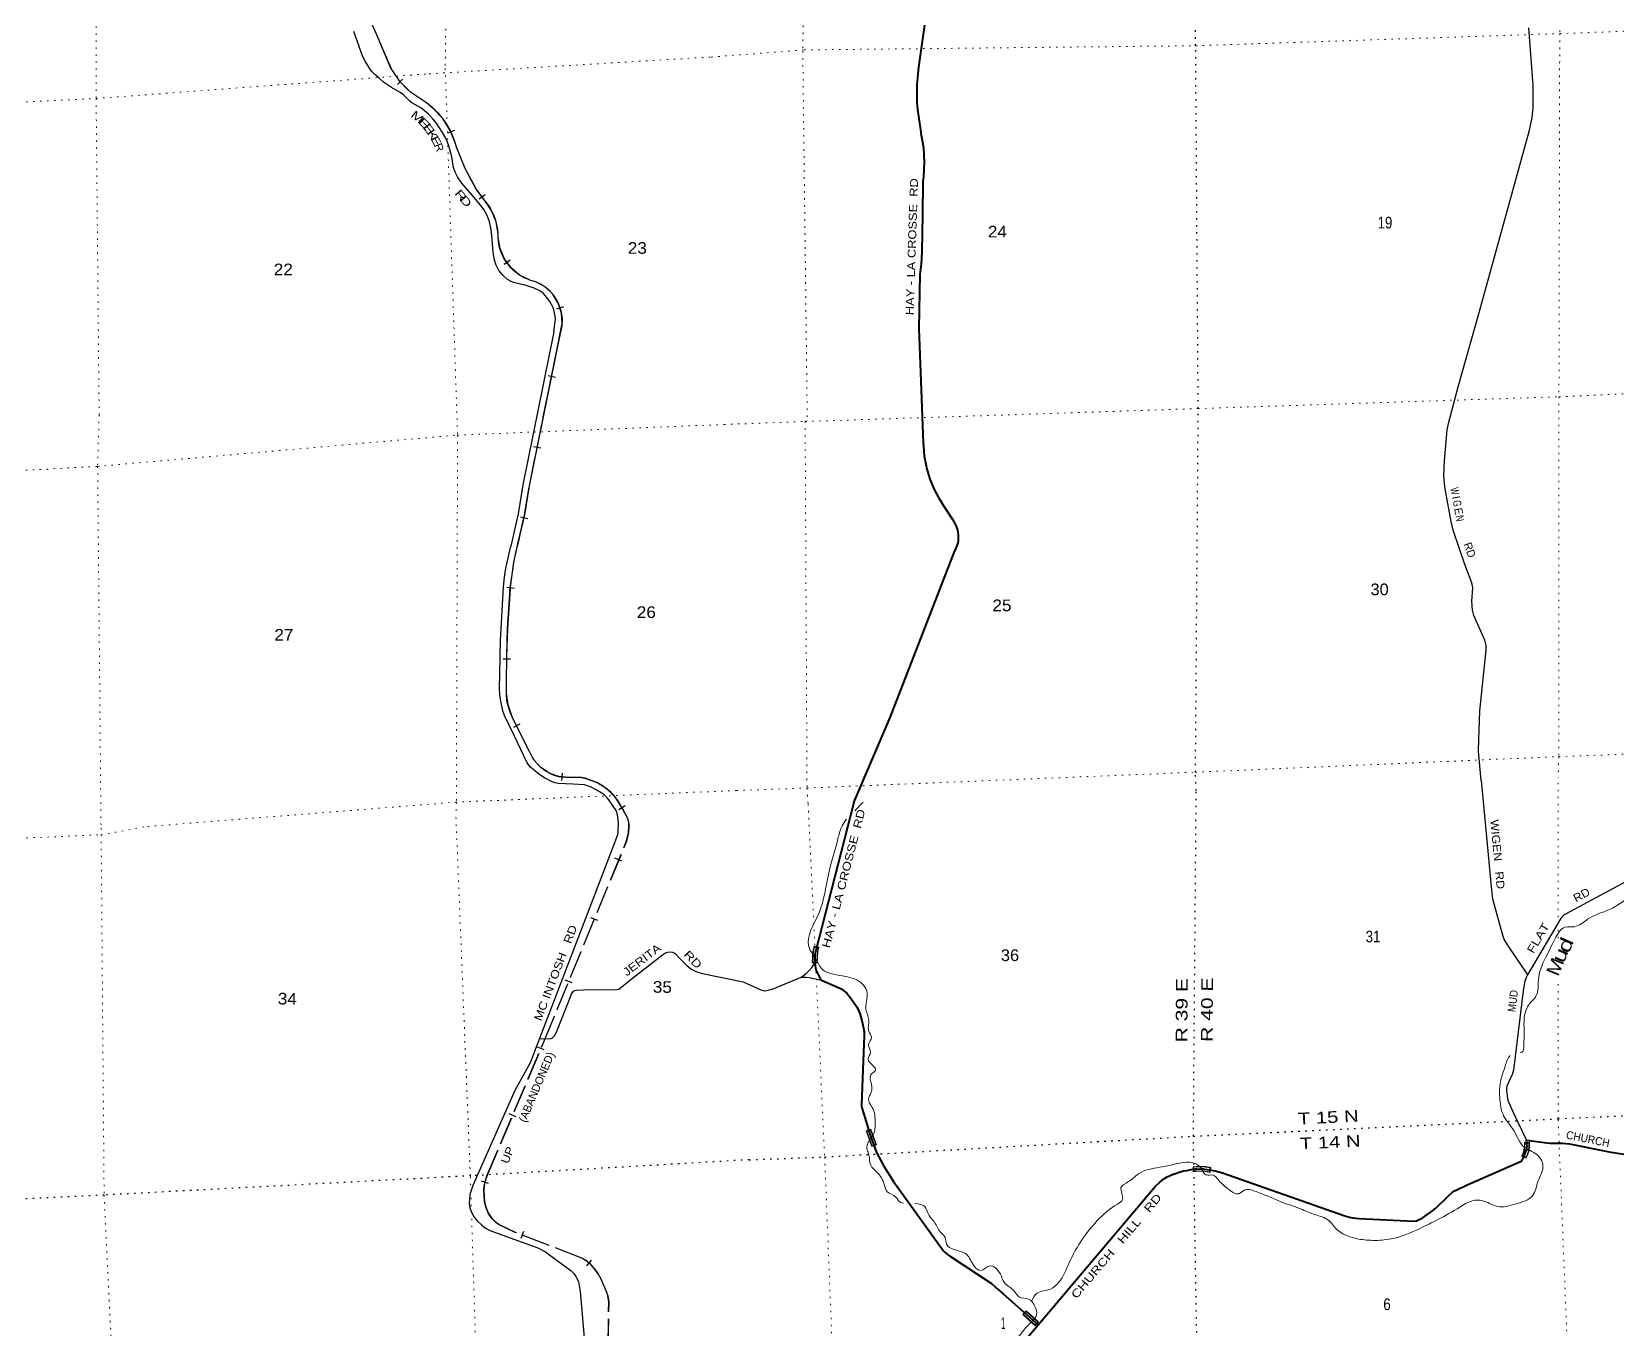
# Model space of a CAD drawing. Header units: feet. Extents: x 751810 to 1010326, y -353855 to -161247.
# Drawn here: x 775691 to 799473, y -269186 to -249730 of the extents above; entities that cross this region are included whole.
import ezdxf
from ezdxf.enums import TextEntityAlignment as Align

# ---------------------------------------------------------------- set-up
doc = ezdxf.new("R2010")
doc.units = ezdxf.units.FT
doc.header["$LTSCALE"] = 70
doc.linetypes.add('DOTTED', pattern=[1.5, 0.3, -1.2])
doc.linetypes.add('LONG_DASHED', pattern=[7.5, 6, -1.5])
for name, color, linetype, lineweight in [('26', 7, 'Continuous', 40), ('29', 7, 'Continuous', 25), ('34', 7, 'Continuous', 25), ('39', 7, 'Continuous', 13), ('6', 7, 'DOTTED', 25), ('61', 7, 'Continuous', 13), ('63', 7, 'Continuous', 25), ('7', 7, 'DOTTED', 13)]:
    doc.layers.add(name, color=color, linetype=linetype, lineweight=lineweight)
for name, color, linetype in [('27', 7, 'Continuous'), ('30', 7, 'Continuous'), ('41', 7, 'Continuous')]:
    doc.layers.add(name, color=color, linetype=linetype)

msp = doc.modelspace()

# ---------------------------------------------------------------- linework, layer by layer
at = {"layer": '26'}
for points in [[(788023.06, -261286.46), (788566.64, -260013.15), (789539.01, -257514.71), (789551.79, -257490.38), (789568.97, -257449.58), (789581.8, -257407.21), (789590.13, -257363.72), (789593.87, -257319.61), (789592.98, -257275.34), (789587.46, -257231.42), (789577.38, -257188.3), (789562.86, -257146.48), (789544.04, -257106.41), (789521.13, -257068.52), (789368.02, -256832.48), (789320.75, -256759.77), (789235.76, -256603.67), (789167.56, -256439.54), (789116.89, -256269.18), (789084.3, -256094.46), (789072.15, -255942.36), (789068.83, -255900.75), (789069.18, -255892.36), (789002.27, -254178.7), (789017.54, -253365), (789039.12, -253215.33), (789047.9, -253031.81), (789056.05, -252469.96), (789062.55, -251974.6), (789070.89, -251905.88), (789082.24, -251687.49), (789070.69, -251469.11), (789038.88, -251286.13), (789033.15, -251261.13), (789029.63, -251236.13), (788982.06, -250898.65), (788973.34, -250794.67), (788970.43, -250526.82), (788995.53, -250260.13), (789286.99, -248226.88)], [(788023.06, -261286.46), (787444.67, -263525.41), (787437.56, -263582.9), (787438.57, -263698.68), (787448.04, -263767.69), (787458.52, -263807.01), (787467.69, -263827.98), (787495.07, -263884.58), (787510.91, -263914.48), (787536.77, -263950.04)], [(787536.77, -263950.04), (787812.99, -264072.41), (787840.32, -264088.14), (787874.38, -264110.42), (787909.74, -264143.19), (787975.17, -264219.6), (788063.64, -264345.68), (788099, -264412.52), (788118.65, -264467.56), (788143.72, -264557.89), (788168.42, -264670.7), (788176.28, -264724.44), (788178.9, -264754.58), (788178.94, -264780.53), (788138.25, -265818.25), (788138.95, -265848.28), (788142.88, -265867.94), (788191.24, -266026.37), (788256.57, -266246.29), (788363.68, -266535.69), (788472.89, -266740.49), (788616.9, -266972.65), (789349.79, -267990.25), (789371.45, -268016.67), (789396.34, -268041.57), (789425.15, -268063.19), (789454.47, -268084.43), (790085.14, -268498.46), (790192.35, -268595.61), (790263.63, -268655.33), (790788.9, -269120.15)], [(790788.9, -269120.15), (792543.04, -267045.8), (792605.59, -266986.86), (792643.57, -266955.41), (792681.55, -266926.58), (792722.16, -266902.99), (792799.43, -266867.6), (792859.68, -266846.63), (792917.31, -266826.97), (792973.63, -266812.56), (793015.55, -266803.38), (793108.54, -266787.66), (793145.22, -266783.72), (793202.48, -266780.73), (793286.67, -266786.34), (793357.61, -266795.21), (793443.84, -266812.56), (793553.72, -266842.96), (795199.44, -267422.46), (795385.86, -267486.54), (795455, -267506.52), (795502.15, -267514.38), (795601.83, -267523.76), (796420.99, -267562.96), (796461.56, -267558.28), (796489.06, -267547.8), (796546.69, -267520.27), (796582.33, -267496.78), (796701.25, -267412.81), (796750.34, -267370.04), (796945.01, -267178.26), (796996.6, -267135.62), (797033.27, -267110.72), (797063.74, -267094.96), (797210.88, -267023.06), (798021.15, -266671.92), (798038.52, -266660.54), (798046.38, -266650.05), (798059.48, -266622.53), (798096.49, -266537.29), (798113.18, -266491.47), (798118.68, -266452.22), (798110.36, -266351.76)], [(798110.36, -266351.76), (798414.23, -266393.17), (798465.28, -266395.7), (798648.84, -266395.04), (798702.35, -266398.83), (798756, -266406.83), (799349.7, -266527.07), (799570.3, -266559.25)], [(789972.38, -270079.41), (790788.9, -269120.15)]]:
    msp.add_lwpolyline(points, dxfattribs=at)
at = {"layer": '29'}
msp.add_line((797402.01, -253941.1), (798154.21, -251204.05), dxfattribs=at)
for points in [[(798154.21, -251204.05), (798198.01, -251015.95), (798212.04, -250873.01), (798212.04, -250530.98), (798145.7, -249673.34)], [(781990.65, -251603.76), (781940.8, -251425.04), (781901.34, -251327.37), (781853.57, -251242.16), (781760.09, -251100.85), (781708.17, -251034.35), (781641.7, -250965.78), (781584.3, -250914.04), (781525.38, -250872.26), (781392.44, -250797.45), (781363.36, -250772.51), (781265.74, -250676.92), (781217.96, -250639.51), (781089.18, -250564.7), (780995.72, -250506.51), (780964.56, -250481.58), (780902.24, -250427.54), (780835.78, -250369.36), (780790.08, -250321.56), (780756.85, -250275.84), (780694.53, -250169.86), (780659.22, -250105.43), (780524.2, -249729.3)], [(783524.31, -254231.43), (783544.34, -254076.71), (783546.41, -254041.38), (783544.33, -253995.66), (783523.57, -253897.99), (783506.94, -253856.43), (783461.25, -253773.3), (783394.78, -253683.94), (783361.55, -253650.69), (783311.7, -253615.37), (783226.53, -253575.88), (783108.14, -253536.4), (782917.05, -253490.68), (782873.42, -253469.9), (782829.8, -253444.96), (782763.34, -253386.78), (782696.86, -253311.96), (782655.33, -253233), (782632.47, -253156.1), (782613.79, -253041.81), (782593.02, -252784.13), (782582.62, -252698.92), (782555.68, -252580.65), (782524.46, -252486.95), (782472.54, -252393.44), (782445.53, -252360.18), (782356.23, -252252.13), (782142.27, -251998.59), (782077.89, -251907.16), (782042.57, -251836.5), (782019.73, -251765.85), (781990.65, -251603.76)], [(797430.3, -260960.17), (797391.8, -260516.3), (797394.35, -260347.84), (797412.21, -259913.92), (797504.06, -259005.23), (797506.6, -258933.77), (797483.65, -258852.08), (797320.36, -258484.52), (797301.23, -258405.4), (797289.75, -258270.12), (797303.78, -258071.03), (797289.75, -257994.45), (797187.7, -257718.78), (797014.22, -257221.05), (796983.6, -257106.18), (796891.75, -256585.47), (796880.27, -256503.8), (796871.34, -256378.73), (796881.55, -256166.87), (796922.37, -255697.21), (796938.95, -255602.78), (797085.65, -255053.98), (797402.01, -253941.1)], [(783524.31, -254231.43), (783059.56, -256523.37), (782988.68, -256957.22), (782875.65, -257442.13)], [(782721.77, -258858.44), (782765.41, -258054.19), (782782.03, -257908.73), (782802.79, -257771.57), (782875.65, -257442.13)], [(784457.83, -261409.1), (784346.07, -261246.16), (784316.98, -261210.84), (784275.45, -261173.43), (784240.14, -261146.42), (784146.66, -261090.31), (784069.81, -261050.82), (784013.73, -261032.12), (783980.49, -261023.81), (783806.01, -261011.34), (783585.84, -261003.03), (783540.15, -260994.71), (783496.53, -260978.09), (783382.29, -260919.91), (783311.67, -260874.18), (783241.04, -260816), (783174.58, -260757.81), (783149.66, -260726.64), (783124.72, -260691.32), (782929.48, -260284.01), (782784.08, -259980.61), (782759.16, -259914.1), (782730.07, -259793.58), (782715.54, -259714.6), (782705.15, -259594.08), (782721.77, -258858.44)], [(800890.84, -260839.17), (800723.77, -261134.9), (800426.85, -261868.59), (800401.35, -261927.48), (800386.67, -261956.86), (800359.15, -261999.08), (800330.71, -262033.05), (800298.6, -262067.01), (800260.98, -262101.9), (800219.76, -262133.14), (800124.59, -262191.74), (798696.6, -262961.98), (798677.97, -262973.53), (798657.78, -262990.06), (798640.35, -263009.34), (798621.85, -263034.19), (798534.58, -263175.14), (798124.17, -263869.22)], [(797430.3, -260960.17), (797586.68, -262603.46), (797601.63, -262729.94), (797757.22, -263294), (797776.37, -263346.02), (797803.77, -263395.58), (797857.75, -263470.82), (798124.17, -263869.22)], [(784457.83, -261409.1), (784479.2, -261501.79), (784486.58, -261594.29), (784483.6, -261719.64), (784477.01, -261770.25), (784459.08, -261828.87), (783168.93, -265191.74), (783137.72, -265248.23), (782935.49, -265604.87), (782306.06, -267028.99), (782262.43, -267167.1), (782255.84, -267233.12), (782253.71, -267296.68), (782264.63, -267367.35), (782280.03, -267420.17), (782327.49, -267505.47), (782376.79, -267565.4), (782436.17, -267622.62), (782499.95, -267668.83), (782575.42, -267708.01), (783284.34, -267964.49), (783395.02, -268023.12), (783497.75, -268099.81), (783777.68, -268304.79), (783821.67, -268348.8), (783857.6, -268403.05), (783892.04, -268472.03), (783919.59, -268618.3), (783993.2, -269484.29)], [(783308.07, -264829.06), (783482.99, -264824.63), (783497.29, -264820.23), (783509.77, -264813.17), (783529.17, -264791.62), (783544.56, -264769.61), (783570.08, -264708.31), (783788.58, -264160.8), (783815.06, -264118.25), (783834.85, -264105.04), (783864.52, -264099.67), (783968.68, -264097.95), (784469.57, -264092.06), (784496.81, -264085.24), (784516.6, -264072.04), (784655.04, -263956.53), (785154.11, -263572.12), (785198.35, -263543.9), (785231.33, -263532.9), (785266.52, -263526.3), (785302.92, -263530.54), (785328.1, -263539.5), (785347.89, -263554.9), (785402.24, -263615.58), (785514.75, -263732.36), (785576.61, -263779.36), (785644.02, -263814.31), (785697.56, -263836.57), (785749.66, -263852.81), (786361.35, -263977.73)], [(787234.22, -263906.8), (787306.58, -263851.57), (787347.19, -263809.63), (787393.03, -263759.83), (787438.57, -263698.68)], [(786361.35, -263977.73), (786627.45, -264098.62), (786660.19, -264106.49), (786702.11, -264109.11), (786734.85, -264103.87), (786809.97, -264081.81), (787234.22, -263906.8)], [(787234.22, -263906.8), (787302.65, -263905.31), (787352.91, -263910.06), (787536.77, -263950.04)], [(798124.17, -263869.22), (798104.81, -263910.12), (798093.8, -263941.33), (798082.58, -263984.95), (798061.35, -264112.27), (797913.53, -265301.48), (797908.03, -265333.92), (797897.94, -265365.14), (797841.39, -265488.37), (797818.12, -265541.39), (797811.7, -265572.6), (797811.94, -265607.84), (797826.84, -265728.21), (797831.43, -265751.15), (797839.86, -265774.28), (797920.34, -265953.58), (798110.36, -266351.76)]]:
    msp.add_lwpolyline(points, dxfattribs=at)
at = {"layer": '34', "linetype": 'LONG_DASHED', "lineweight": 13}
msp.add_lwpolyline([(784330.43, -269976.82), (784350.98, -268777.38), (784336.37, -268685.98), (784324.19, -268644.54), (784229.18, -268421.52), (784189.42, -268351.04), (784134.17, -268275.27), (784073.27, -268209.47), (784017.24, -268160.72), (783943.12, -268115.15), (782945.37, -267729.3), (782706.64, -267615.96), (782654.48, -267581.52), (782597.02, -267523.34), (782540.99, -267441.69), (782511.75, -267364.91), (782486.55, -267276.8), (782477.65, -267096.8), (782482.52, -267040.74), (782489.83, -266994.43), (782523.24, -266889.25), (783374.11, -264880.02), (784617.15, -261865.46), (784645.73, -261735.81), (784652.97, -261651.02), (784653.03, -261613.94), (784649.38, -261581.04), (784628.67, -261517.67), (784571.42, -261409.2)], dxfattribs=at)
at = {"layer": '39'}
msp.add_line((788160.07, -261282.05), (788034.68, -261411.44), dxfattribs=at)
for points in [[(798018.93, -265038.93), (798049.96, -265024.49), (798070.28, -264945.51), (798074.74, -264788.38), (798073.14, -264609.1), (798083.42, -264470.25), (798171.88, -264286.84), (798246.36, -264202.56), (798293.83, -263903.5), (798388.25, -263635.55), (798536.29, -263338.17), (798691, -263157.39), (798829.56, -263150.12), (799028.07, -263038.77), (799400.21, -262871.02), (799713.02, -262658.36), (799941.12, -262522.16), (800208.45, -262342.77), (800313.62, -262193.35), (800377.64, -262179.77), (800466.74, -262119.3), (800506.6, -262104.28), (800488.47, -262014.11), (800521.89, -261981.12), (800599.08, -262015.55), (800593.09, -261929.12), (800592.07, -261796.28), (800705.26, -261558.09), (800807.18, -261354.39), (800859.68, -261188.08), (801073.03, -261022.03), (801231.59, -260921.69), (801315.8, -260824.62)], [(787910.74, -261539.44), (787846.5, -261637.16), (787788.68, -261809.43), (787639.49, -262369.33), (787499.7, -262940.31), (787346.43, -263449.2), (787474.92, -263674.85), (787555.6, -263795.94), (787673.27, -263852.23), (787853.02, -263888.28), (788128.73, -263988.52), (788215.97, -264111.29), (788211.69, -264276.47), (788202.11, -264385.41), (788245.97, -264545.43), (788245.8, -264714.54), (788288.23, -264812.19), (788242.34, -264915.93), (788271.17, -265034.04), (788237.34, -265137.5), (788347.6, -265299.99), (788276.86, -265372.11), (788288.11, -265512.77), (788265.61, -265672.33), (788242.78, -265729.24), (788298, -265858.8), (788341.73, -266101.36), (788319.22, -266260.93), (788226.07, -266408.06), (788222.01, -266494.72), (788247.82, -266568.6), (788275.56, -266726.99), (788368.41, -266831.51), (788479.22, -267018.15), (788523.84, -267123.8), (788654.33, -267203.29), (788722.56, -267286.24), (788764.4, -267295.5)], [(790684.2, -268770.46), (790770.04, -268645.49), (790969.66, -268582.43), (791094.1, -268484.9), (791257.98, -268177.08), (791420.12, -267881.38), (791713.37, -267516.17), (791968.1, -267312.92), (792052.85, -267238.46), (792028.77, -267063.88), (792141.29, -266972.67), (792289.43, -266856.46), (792444.74, -266790.42), (792775.01, -266726.31), (793089.76, -266686.73), (793220.06, -266758.17), (793305.06, -266870.93), (793413.75, -266876.44), (793479.47, -266937.31), (793623.29, -267072.84), (793796.02, -267153.35), (793889.18, -267094.8), (794030.34, -267113.64), (794208.82, -267181.94), (794397.62, -267262.07), (794722.01, -267381.3), (794947.17, -267468.63), (795138.02, -267550.73), (795261.7, -267684.73), (795560.48, -267826.7), (795804.35, -267853.2), (796081.28, -267830.61), (796515.99, -267673.47), (796780.4, -267542.47), (797109.89, -267355.58), (797310.68, -267256.26), (797441.34, -267255.22), (797670.56, -267344.47), (797955.16, -267305.59), (798201.67, -267183.06), (798287.05, -266959.61), (798358.23, -266730.46), (798257.84, -266559.68), (798078.87, -266457.28), (797920.09, -266207.24), (797768.27, -265985.32), (797709.56, -265702.84), (797718.54, -265479.17), (797783.96, -265262.23), (797854.55, -265095.5), (797868.34, -265079.65)], [(788938.64, -267301.49), (789085.82, -267346.18), (789140.67, -267459.65), (789256.96, -267622), (789296.97, -267701.59), (789389.96, -267812.15), (789412.35, -267912.28), (789520.63, -267988.26), (789715.42, -268066.24), (789825.9, -268238.79), (789923.87, -268302.93), (790051.1, -268239.56), (790220.67, -268358.39), (790275.76, -268481.92), (790419.31, -268605.38), (790506.04, -268706.02), (790641.36, -268733.05), (790738.37, -268843.52), (790761.81, -268971.3), (790662.8, -269099.73), (790560.12, -269213.48), (790486.78, -269301.54), (790384.1, -269367.59), (790281.42, -269569.41), (790233.75, -269617.11), (790100.26, -269691.9), (789885.13, -269868.06), (789654.99, -270179.44), (789592.54, -270438.59), (789588.27, -270780.92), (789637.81, -271190.44), (789696.25, -271549.43), (789724.63, -271824.56), (789583.86, -272087.56), (789494.01, -272379.55), (789490.83, -272681.6), (789480.04, -273001.94), (789441.53, -273429.63), (789417.54, -273877.11), (789431.27, -274215), (789453.08, -274554.71), (789436.89, -274814.78), (789338.91, -275102.94), (789098.31, -275396.46), (789015.66, -275563.47), (788990.04, -275586.22), (789024.94, -275617.61), (789127.06, -275687.69), (789090.76, -275771.08), (788989.97, -275847.93), (788946.42, -275965.71), (789010.9, -275972.25), (789104.16, -276006.3), (789004.75, -276143.51)]]:
    msp.add_spline(points, degree=3, dxfattribs=at)
at = {"layer": '6'}
for points in [[(793157.06, -261108.87), (793146.31, -260833.3), (793187.53, -255381.31), (793148.73, -249940.24), (793126.21, -244504.63), (793086.77, -239045.47), (793079.09, -233575.11), (793072.13, -228124.85), (793133.28, -222611.76), (793141.68, -221856.97)], [(793854.16, -305714.67), (793807.53, -303667.51), (793697.26, -298385.59), (793605.66, -293040.82), (793480.68, -287731.05), (793367.31, -282400.89), (793297.22, -277029.44), (793204.84, -271650.47), (793114.93, -266291.57), (793157.06, -261108.87)], [(786453.1, -266644.86), (787585.13, -266602.23), (793114.93, -266291.57), (798585.51, -266028.59), (800072.46, -265959.81)], [(786453.1, -266644.86), (782279.82, -266884.72), (776777.37, -267174.01), (771288.44, -267444.76), (765777.65, -267724.24), (760291.78, -267962.7), (755130.03, -267945.58), (755013.79, -267921.63)]]:
    msp.add_lwpolyline(points, dxfattribs=at)
at = {"layer": '61'}
for p, q in [((787498.13, -263457.78), (787424.66, -263442.6)), ((787488.54, -263463.96), (787430.75, -263452.02)), ((787472.73, -263696.6), (787397.86, -263692.25)), ((788206.13, -266211.16), (788276.82, -266186.11)), ((788289.65, -266446.8), (788206.13, -266211.16)), ((798152.85, -266381.36), (798078.72, -266385.01)), ((798086.78, -266392.62), (798145.79, -266389.72)), ((798111.97, -266500.58), (798112.36, -266500.59)), ((793111.27, -266824.08), (793110.52, -266749.08)), ((793119.18, -266815.92), (793118.59, -266756.55)), ((793366.43, -266833.32), (793377.17, -266759.09)), ((798103.47, -266620.72), (798034.16, -266592.07)), ((790557.3, -268964.48), (790607.69, -268908.93)), ((790742.46, -269132.46), (790557.3, -268964.48))]:
    msp.add_line(p, q, dxfattribs=at)
for points in [[(787397.86, -263692.25), (787408.08, -263516.39), (787424.66, -263442.6)], [(787430.75, -263452.02), (787416.03, -263517.51), (787406.31, -263684.72), (787465.2, -263688.15)], [(787465.2, -263688.15), (787474.65, -263525.74), (787488.54, -263463.96)], [(787472.73, -263696.6), (787482.6, -263526.86), (787498.13, -263457.78)], [(788276.82, -266186.11), (788360.34, -266421.75), (788289.65, -266446.8)], [(798034.16, -266592.07), (798058.48, -266542.37), (798073.15, -266494.67), (798079.11, -266436.41), (798078.72, -266385.01)], [(798145.79, -266389.72), (798148.11, -266444.87), (798141.28, -266508.51), (798124.41, -266558.15), (798099.51, -266610.42), (798045.1, -266587.93)], [(798045.1, -266587.93), (798065.94, -266545.32), (798081.03, -266496.27), (798087.11, -266436.79), (798086.78, -266392.62)], [(798103.47, -266620.72), (798131.83, -266561.17), (798149.14, -266510.25), (798156.13, -266445.13), (798153.69, -266387.19), (798152.85, -266381.39)], [(793110.98, -266749.09), (793198.2, -266742.58), (793297.97, -266747.23), (793376.71, -266758.63)], [(793111.28, -266824.55), (793199.58, -266817.8), (793292.49, -266822.75), (793365.52, -266833.32)], [(793118.59, -266756.55), (793198.31, -266750.59), (793297.21, -266755.2), (793368.16, -266765.48), (793359.64, -266824.38)], [(793359.64, -266824.38), (793293.28, -266814.78), (793199.49, -266809.78), (793119.18, -266815.92)], [(790607.69, -268908.93), (790792.85, -269076.92), (790742.46, -269132.46)]]:
    msp.add_lwpolyline(points, dxfattribs=at)
for points in [[(788216.34, -266216.03), (788271.94, -266196.32), (788350.12, -266416.87), (788294.52, -266436.58)], [(790568.59, -268963.92), (790608.23, -268920.23), (790781.55, -269077.47), (790741.91, -269121.16)]]:
    msp.add_lwpolyline(points, close=True, dxfattribs=at)
at = {"layer": '61', "linetype": 'DOTTED', "lineweight": 100}
for centre, radius, start, end in [((788186.32, -263651.47), 749.77, 164.60301, 183.29549), ((797798.59, -266433.89), 318.12, 327.36674, 8.45737), ((793212.32, -267635.25), 851.62, 79.18206, 96.7794)]:
    msp.add_arc(centre, radius, start, end, dxfattribs=at)
at = {"layer": '63'}
for p, q in [((781254.83, -250442.17), (781176.33, -250520.1)), ((782032.13, -251212.66), (781929.1, -251252.9)), ((782490.21, -252174.93), (782401.98, -252241.64)), ((782865.89, -253156.67), (782777.01, -253222.52)), ((783666.27, -253856.5), (783561.01, -253890.5)), ((783545.46, -254912.68), (783437.05, -254890.7)), ((783327.11, -255976.3), (783218.71, -255954.32)), ((783131.55, -257031.98), (783023.82, -257006.87)), ((782925.1, -258076.94), (782815.52, -258061.89)), ((782872.99, -259136.96), (782762.38, -259136.29)), ((783014.35, -260115.09), (782915.42, -260164.56)), ((783645.42, -260846.1), (783635.78, -260956.29)), ((784592.2, -261337.99), (784499.07, -261397.67)), ((784593.13, -261337.4), (784500, -261397.08)), ((784541.74, -262165.19), (784439.48, -262123.02)), ((784180.63, -263058.76), (784078.37, -263016.6)), ((783795.18, -263991.34), (783692.92, -263949.17)), ((783379.37, -264997.09), (783277.52, -264953.96)), ((782955.17, -265998.81), (782853.31, -265955.68)), ((782541.26, -266999.33), (782435.84, -266965.85)), ((783068.23, -267722.67), (783028.33, -267825.83)), ((784083.03, -268151.02), (784010.43, -268234.47))]:
    msp.add_line(p, q, dxfattribs=at)
at = {"layer": '63', "lineweight": 13}
for p, q in [((783160.31, -260526.62), (782894.07, -259994.17)), ((783909.3, -260908.18), (783753.21, -260911.84))]:
    msp.add_line(p, q, dxfattribs=at)
at = {"layer": '63', "linetype": 'LONG_DASHED'}
for points in [[(784570.45, -261405.24), (784448.18, -261214.46), (784375.15, -261131.87), (784318.7, -261085.69), (784248.45, -261032.12), (784164.41, -260988.04), (783992.59, -260926.09), (783909.12, -260910.38), (783753.13, -260914.04), (783597.38, -260900.42), (783527.69, -260884.57), (783450.02, -260847.74), (783320.78, -260759.44), (783218.18, -260641.3), (783161.42, -260534.39), (783158.33, -260527.56), (782895.05, -260001.05), (782865.09, -259930.72), (782834.65, -259824.22), (782819.39, -259752), (782811.68, -259657.81), (782812.58, -259485.24), (782814.98, -259087.32), (782828.65, -258678.93), (782867.32, -258099.66), (782864.64, -258107.82), (782922.83, -257683.98), (783001.99, -257320.49), (782992.6, -257371.2), (783084.67, -256976.23), (783155.78, -256540.97), (783605.44, -254323.49), (783604.58, -254326.7), (783647.32, -254107.25), (783650.27, -254064.24), (783650.27, -254020.6), (783637.87, -253949.81), (783589.4, -253799.71), (783504.98, -253666.48), (783448.79, -253607.05), (783389.97, -253558.55), (783332.47, -253519.77), (783251.6, -253482.73), (783157.67, -253453.9), (783157.47, -253452.96), (783074.9, -253420.02), (783008.05, -253379.81), (782944.04, -253332.74), (782879.13, -253272.51), (782779.31, -253137.76), (782740.48, -253058.43), (782714.19, -252983.2), (782696.86, -252908.81), (782687.55, -252817.7), (782687.49, -252762.75), (782656.46, -252580.68), (782626.24, -252495.26), (782587.16, -252409.52), (782482.74, -252257.09), (782480.85, -252254.91), (782355.37, -252088.97), (782190.75, -251782.72), (782062.43, -251459.69), (782045.65, -251407.56), (781969.05, -251211.45), (781856.93, -251033.39), (781713.25, -250879.64), (781610.15, -250798.72), (781370.23, -250635.93), (781215.43, -250479.98), (781091.5, -250298.64), (781078.26, -250274.22), (780845.95, -249731.03), (780773.19, -249567.4)], [(784326.33, -269976.62), (784346.87, -268777.67), (784332.36, -268686.89), (784320.32, -268645.93), (784225.5, -268423.34), (784185.97, -268353.26), (784131, -268277.88), (784070.41, -268212.42), (784014.8, -268164.04), (783941.29, -268118.84), (782943.75, -267733.07), (782704.62, -267619.54), (782651.86, -267584.71), (782593.85, -267525.96), (782537.33, -267443.61), (782507.86, -267366.21), (782482.48, -267277.47), (782473.54, -267096.72), (782478.45, -267040.24), (782485.83, -266993.48), (782519.39, -266887.83), (783370.33, -264878.44), (784613.22, -261864.23), (784641.67, -261735.19), (784648.87, -261650.84), (784648.93, -261614.16), (784645.35, -261581.91), (784624.88, -261519.28), (784567.79, -261411.11)]]:
    msp.add_lwpolyline(points, dxfattribs=at)
at = {"layer": '63'}
msp.add_lwpolyline([(784547.75, -261367.78), (784449.04, -261213.76), (784319.39, -261084.83), (784164.9, -260987.05), (783992.88, -260925.03), (783909.21, -260909.28), (783753.17, -260912.94), (783597.62, -260899.34), (783450.52, -260846.75), (783321.52, -260758.61), (783219.09, -260640.67), (783162.41, -260533.9), (783159.32, -260527.09), (782896.07, -260000.62), (782835.73, -259823.96), (782812.78, -259657.74), (782813.68, -259485.25), (782816.08, -259087.34), (782829.75, -258678.99), (782869, -258091.03), (782867.38, -258095.96), (782923.91, -257684.17), (782988.14, -257389.26), (782982.8, -257418.1), (783085.75, -256976.44), (783156.86, -256541.17), (783613.89, -254287.34), (783611.94, -254294.69), (783648.43, -254107.32), (783638.96, -253949.6), (783590.4, -253799.24), (783505.83, -253665.77), (783390.62, -253557.65), (783252.03, -253481.71), (783158.61, -253453.04), (783158.43, -253452.21), (783008.65, -253378.88), (782879.94, -253271.75), (782780.27, -253137.21), (782715.26, -252982.89), (782688.65, -252817.61), (782688.59, -252762.66), (782657.52, -252580.38), (782588.13, -252409), (782483.61, -252256.42), (782481.71, -252254.22), (782356.3, -252088.37), (782191.75, -251782.26), (782063.47, -251459.32), (782046.69, -251407.19), (781970.04, -251210.95), (781857.81, -251032.72), (781714, -250878.83), (781610.8, -250797.83), (781370.94, -250635.08), (781216.28, -250479.28), (781092.44, -250298.07), (781079.25, -250273.74), (780846.96, -249730.59), (780774.15, -249566.84)], dxfattribs=at)
at = {"layer": '63', "lineweight": 13}
for points in [[(781080.24, -250273.26), (780847.97, -249730.15), (780847.97, -249730.15)], [(781611.45, -250796.94), (781371.65, -250634.23), (781371.65, -250634.23)], [(782973.04, -257464.83), (783086.83, -256976.65), (783157.94, -256541.37), (783622.32, -254251.3)], [(782817.18, -259087.36), (782830.85, -258679.05), (782870.68, -258082.43)], [(782813.84, -259664.79), (782814.78, -259485.26), (782817.18, -259087.36)], [(782899.26, -260006.57), (782836.81, -259823.7), (782812.9, -259650.59)]]:
    msp.add_lwpolyline(points, dxfattribs=at)
for centre, radius, start, end in [((782146.09, -249710.92), 1205.1, 207.81622, 230.01145), ((780976.72, -251711.99), 1113.64, 15.90398, 55.25238), ((784930.08, -250507.58), 3019.37, 197.32691, 211.55737), ((785423.63, -249899.37), 3767.22, 215.51435, 218.6754), ((781831.99, -252814.9), 859.29, 3.49148, 40.79048), ((783390.47, -252789.33), 701.29, 177.81279, 250.76275), ((783022.08, -254065.8), 628.83, 341.74827, 77.37289), ((786928.65, -258437.63), 4073.91, 166.08084, 175.02254), ((783728.27, -260301.87), 610.48, 202.28872, 272.34204), ((783795.96, -261740.88), 840.38, 26.40222, 82.24906)]:
    msp.add_arc(centre, radius, start, end, dxfattribs=at)
at = {"layer": '7'}
msp.add_line((798585.48, -263321.96), (798585.45, -260919.84), dxfattribs=at)
for points in [[(782422.46, -218573.88), (782411.64, -223141.62), (782338.1, -228679.99), (782344.38, -234072.07), (782009.61, -239369.65), (781951.3, -244859.45), (781894.13, -250280.59), (782078.66, -255778.37), (782060.75, -261281.54), (782054, -261491.49)], [(798612.68, -222679.48), (798747.37, -228008.09), (798714.59, -233338.98), (798605.41, -238857.81), (798595.01, -244385.18), (798812.65, -246357.84), (798609.3, -249758.69), (798597.98, -255203.57), (798594.98, -260599.84), (798585.45, -260919.84)], [(776996.95, -224260.49), (777003.44, -228908.22), (776960.12, -234335.39), (776710.71, -239808.5), (776663.44, -245239.76), (776657.36, -250730.65), (776702.53, -255473.92), (776679.85, -256247.18), (776730.99, -261673)], [(787570.19, -237863.39), (787518.24, -239242.96), (787338.95, -244599.26), (787256.32, -250022.82), (787323.38, -255565.36), (787291.22, -255574.45), (787319.9, -261070.22), (787335.68, -261310.16)], [(785884.25, -250109.54), (787276.33, -250002.8), (793148.73, -249940.24), (798609.3, -249758.69), (804153.38, -249552.01), (809508.35, -249340.03), (814950.07, -249024.3), (817300.71, -248845.81)], [(754481.89, -251815.45), (755184.97, -251806.92), (760509.97, -251484.3), (765594.43, -251423.52), (771309.1, -250985.28), (776657.36, -250730.65), (781654.52, -250360.49), (785884.25, -250109.54)], [(786073.83, -255620.03), (787291.22, -255574.45), (793187.53, -255381.31), (798597.98, -255203.57), (804136.12, -254942.76), (809530.02, -254695.16), (814962.84, -254468.31), (817497.84, -254355.42)], [(754660.53, -257224.61), (755111.39, -257226.58), (760432.99, -257056.94), (765743.66, -256835.17), (771302.06, -256536.54), (776679.85, -256247.18), (782078.66, -255778.37), (786073.83, -255620.03)], [(786262.63, -261108.11), (787319.9, -261070.22), (793146.31, -260833.3), (798594.98, -260599.84), (804125.09, -260395.68), (809492.1, -260126.9), (814944.21, -259877.22), (817690.55, -259741.75)], [(786262.63, -261108.11), (782060.75, -261281.54), (777396.06, -261650.39)], [(787335.68, -261310.16), (787585.13, -266602.23), (787791.48, -271865.8), (787921.63, -277225.78), (787948.33, -282526.01), (788003.8, -287982.1), (788156.38, -293444.22), (788316.52, -298708.87), (788465.83, -303939.55), (788535.07, -307052.39)], [(783168.66, -307236.54), (783125.19, -304305.82), (782964.55, -298923.23), (782809.31, -293586.77), (782733.4, -288213.63), (782680.99, -282819.64), (782600.7, -277434.56), (782432.33, -272062.28), (782269.71, -266883.02), (782054, -261491.49)], [(771312.93, -262000.08), (776732.75, -261771.72), (777396.06, -261650.39)], [(776730.99, -261673), (776732.75, -261771.72), (776777.37, -267174.01), (777026.15, -272276.13), (777171.26, -277677.31), (777288.99, -283037.08), (777420.22, -288444.72), (777499.85, -293807.68), (777591.65, -299174.29), (777727.59, -304537.52), (777834.06, -307418.34)], [(799212.59, -304890.61), (799195.41, -303569.54), (799178.08, -298199.12), (799101.09, -292898.05), (799017.57, -287466.52), (798943.29, -282175.71), (798883.48, -276814.09), (798802.75, -271416.72), (798585.51, -266028.59), (798585.49, -263978.46)]]:
    msp.add_lwpolyline(points, dxfattribs=at)

# ---------------------------------------------------------------- texts
at = {"layer": '27'}
for s, rotation, width, p in [('HAY - LA CROSSE  RD', 88.09, 1.2, (788917.77, -253982)), ('HAY - LA CROSSE  RD', 75.515, 1.25, (787659.61, -263477.81)), ('CHURCH', 348.477, 0.95, (798696.93, -266325.19)), ('CHURCH   HILL   RD', 49.781, 1.3, (791360.14, -268738.89))]:
    msp.add_text(s, height=120, rotation=rotation, dxfattribs=dict(at, width=width)).set_placement(p)
at = {"layer": '30'}
for s, rotation, width, p in [('M', 321.322, 1.4, (781438.7, -251054.95)), ('E', 314.109, 1.8, (781539.58, -251151.39)), ('E', 307.981, 1.55, (781599.46, -251226.64)), ('K', 303.486, 1.4, (781654.01, -251307.12)), ('E', 299.276, 1.35, (781704.96, -251397.29)), ('R', 291.999, 1.05, (781747.35, -251487.95)), ('R', 310.161, 1.5, (782081.74, -252223.47)), ('D', 310.161, 1.5, (782156.24, -252312.86)), ('W', 280.004, 0.7, (796978.24, -256627.14)), ('G', 280.004, 0.75, (797012.79, -256813.44)), ('E', 280.004, 0.9, (797033.78, -256930.11)), ('N', 280.004, 0.8, (797052.57, -257036.66)), ('MC INTOSH   RD', 69.011, 1.2, (783603.38, -263863.91)), ('JERITA', 37.605, 1.2, (784879.33, -263695.42)), ('RD', 313.933, 1.3, (785565.66, -263684.32))]:
    msp.add_text(s, height=120, rotation=rotation, dxfattribs=dict(at, width=width)).set_placement(p, align=Align.CENTER)
for s, rotation, p in [('I', 280.004, (796997.5, -256724.46)), ('R', 289.216, (797184.72, -257467.15)), ('D', 289.216, (797222.04, -257574.23))]:
    msp.add_text(s, height=120, rotation=rotation, dxfattribs=at).set_placement(p, align=Align.CENTER)
for s, rotation, width, p in [('WIGEN   RD', 275.436, 1.15, (797566.82, -261550.32)), ('RD', 28.342, 1.1, (798853.01, -262786.72)), ('FLAT', 59.404, 1.25, (798213.38, -263561.16)), ('MUD', 82.914, 0.9, (797943.8, -264434))]:
    msp.add_text(s, height=120, rotation=rotation, dxfattribs=dict(at, width=width)).set_placement(p)
at = {"layer": '41'}
for s, rotation, width, p in [('u', 67.249, 1.4, (798705.92, -263615.98)), ('d', 66.829, 1.45, (798784.43, -263463.59)), ('M', 67.825, 1.15, (798633.91, -263787.83))]:
    msp.add_text(s, height=200, rotation=rotation, dxfattribs=dict(at, width=width)).set_placement(p, align=Align.CENTER)
at = {"layer": '6'}
for s, rotation, width, p in [('R 39 E', 89.534, 1.35, (793022.37, -264885.32)), ('R 40 E', 89.534, 1.35, (793402.16, -264878.18)), ('T 15 N', 2.752, 1.3, (794685.54, -266115.95)), ('T 14 N', 2.752, 1.3, (794714.11, -266490.01))]:
    msp.add_text(s, height=175, rotation=rotation, dxfattribs=dict(at, width=width)).set_placement(p)
at = {"layer": '63'}
msp.add_text('(ABANDONED)', height=120, rotation=67.048, dxfattribs=at).set_placement((783318.44, -265577.22), align=Align.CENTER)
at = {"layer": '63', "width": 1.15}
msp.add_text('UP', height=120, rotation=67.048, dxfattribs=at).set_placement((782884.17, -266597.86), align=Align.CENTER)
at = {"layer": '7'}
for s, width, p in [('19', 0.85, (795988.17, -252680.1)), ('24', 1.1, (790175.01, -252815.36)), ('30', 1.05, (795907.56, -258179.65)), ('25', 1.1, (790243.2, -258418.75))]:
    msp.add_text(s, height=175, dxfattribs=dict(at, width=width)).set_placement(p, align=Align.CENTER)
for s, width, p in [('23', 1.1, (784631.81, -253060.07)), ('22', 1.1, (779322.24, -253382.43)), ('26', 1.1, (784766.26, -258521.64)), ('27', 1.1, (779329.86, -258861.11)), ('31', 0.85, (795698.66, -263384.25)), ('36', 1.05, (790227.25, -263665.09)), ('6', 0.85, (795963.48, -268898.31)), ('1', 0.4, (790230.81, -269182.19))]:
    msp.add_text(s, height=175, dxfattribs=dict(at, width=width)).set_placement(p)
at = {"layer": '7', "width": 1.1}
for s, p in [('35', (785148.79, -264141.12)), ('34', (779523.7, -264317.39))]:
    msp.add_text(s, height=175, rotation=359, dxfattribs=at).set_placement(p, align=Align.CENTER)

doc.saveas('drawing.dxf')
